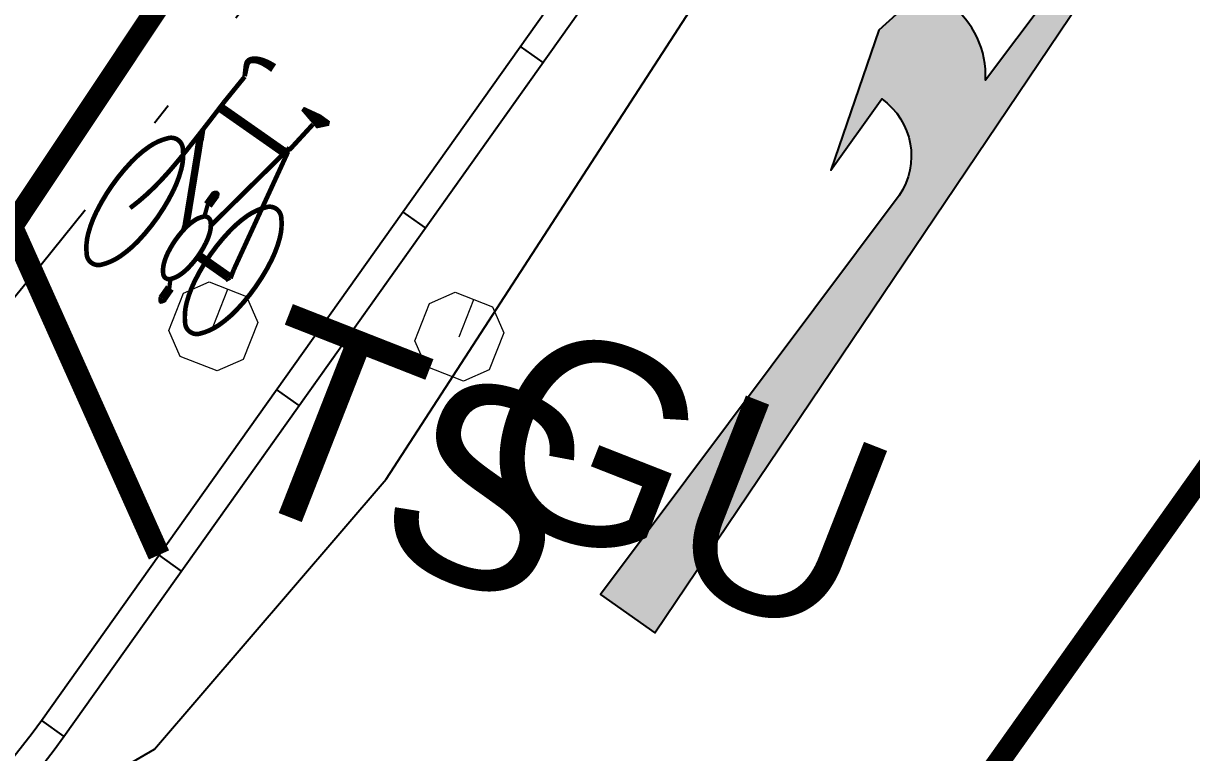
# Model space of a CAD drawing. Extents: x 421500 to 422711, y 436000 to 437000.
# Drawn here: x 421934.74 to 421940, y 436496.81 to 436500.1 of the extents above; entities that cross this region are included whole.
import ezdxf
from ezdxf.enums import TextEntityAlignment as Align

# ---------------------------------------------------------------- set-up
doc = ezdxf.new("R2010")
doc.units = 0
for name, pattern in [('1004', [6, 4, -2]), ('10041', [9, 6, -3]), ('XREF UTC_716709_AJB_1b$0$DASHDOT1', [2, 1, -0.5, 0, -0.5])]:
    doc.linetypes.add(name, pattern=pattern)
doc.layers.get('0').update_dxf_attribs({"color": 210})
doc.layers.add('716709-ExBase$0$LCCPoint Features', color=8, linetype='Continuous', lineweight=0)
for name, color, linetype in [('716709-ExBase$0$XC-LCCCarriageway', 251, 'Continuous'), ('Lines', 1, 'Continuous'), ('Pr-Kerb', 2, 'Continuous'), ('Pr-KerbEdge', 8, 'Continuous'), ('XREF UTC_716709_AJB_1b$0$du-UTCDUCT-F1', 42, 'XREF UTC_716709_AJB_1b$0$DASHDOT1')]:
    doc.layers.add(name, color=color, linetype=linetype)
doc.styles.add('716709-ExBase$0$Style-WORKING', font='WORKING.shx')

# ---------------------------------------------------------------- blocks, each defined once
blk = doc.blocks.new('1038al6')
at = {"linetype": 'Continuous'}
h = blk.add_hatch(color=0, dxfattribs=at)
edge = h.paths.add_edge_path()
edge.add_line((-0.0939, 2.2448), (-0.15, 0))
edge.add_line((-0.15, 0), (0.15, 0))
edge.add_line((0.15, 0), (0.06, 3.6))
edge.add_line((0.06, 3.6), (0.25, 3.6))
edge.add_line((0.25, 3.6), (0, 6))
edge.add_line((0, 6), (-0.25, 3.6))
edge.add_line((-0.25, 3.6), (-0.06, 3.6))
edge.add_line((-0.06, 3.6), (-0.0776, 2.8941))
edge.add_arc((-0.4139, 2.6829), 0.3971, 32.1192, 89.4308)
edge.add_line((-0.41, 3.08), (-0.41, 3.66))
edge.add_line((-0.41, 3.66), (-0.6, 2.8))
edge.add_line((-0.6, 2.8), (-0.41, 2.16))
edge.add_line((-0.41, 2.16), (-0.41, 2.5548))
edge.add_arc((-0.409, 2.2396), 0.3152, 0.9528, 90.1787, ccw=False)
at = {"color": 0, "linetype": 'Continuous'}
blk.add_lwpolyline([(-0.0939, 2.2448), (-0.15, 0), (0.15, 0), (0.06, 3.6), (0.25, 3.6), (0, 6), (-0.25, 3.6), (-0.06, 3.6), (-0.0776, 2.8941, 0.255415), (-0.41, 3.08), (-0.41, 3.66), (-0.6, 2.8), (-0.41, 2.16), (-0.41, 2.5548, -0.410262)], format="xyb", close=True, dxfattribs=at)
blk = doc.blocks.new('1057S')
at = {"color": 0}
blk.add_line((-0.0634, 0.4198), (-0.0426, 0.3885), dxfattribs=at)
for points in [[(-0.2212, 1.0983, 0.0208, 0.0219, 0), (-0.2256, 1.1075, 0.0219, 0.0229, 0), (-0.2295, 1.1157, 0.0229, 0.0238, 0), (-0.233, 1.1229, 0.0238, 0.0245, 0), (-0.2361, 1.1292, 0.0245, 0.0252, 0), (-0.2388, 1.1348, 0.0252, 0.0258, 0), (-0.2411, 1.1398, 0.0258, 0.0263, 0), (-0.243, 1.1444, 0.0263, 0.0268, 0), (-0.2445, 1.1486, 0.0268, 0.0272, 0), (-0.2455, 1.1526, 0.0272, 0.0277, 0), (-0.2461, 1.1565, 0.0277, 0.0281, 0), (-0.2461, 1.1602, 0.0281, 0.0285, 0), (-0.2454, 1.164, 0.0285, 0.0289, 0), (-0.2439, 1.1677, 0.0289, 0.0294, 0), (-0.2416, 1.1714, 0.0294, 0.0299, 0), (-0.2384, 1.1753, 0.0299, 0.0305, 0), (-0.2342, 1.1793, 0.0305, 0.0313, 0), (-0.2288, 1.1835, 0.0313, 0.0321, 0), (-0.222, 1.1877, 0.0321, 0.0331, 0), (-0.2135, 1.1917, 0.0331, 0.0343, 0), (-0.203, 1.1954, 0.0343, 0.0357, 0), (-0.1902, 1.1986, 0.0357, 0.0374, 0), (-0.1749, 1.2011, 0.0374, 0.0394, 0), (-0.1566, 1.2028, 0.0394, 0.0417, 0), (-0.1352, 1.2034, 0.0417, 0.0417, 0)], [(0.0763, 1.1285, 0.0208, 0.0625, 0), (0.1717, 1.125, 0.0625, 0.0208, 0), (0.2147, 1.1434, 0.0208, 0.0208, 0)]]:
    blk.add_lwpolyline(points, format="xyseb", dxfattribs=at)
for points, const_width in [([(-0.2301, 0.951), (-0.2197, 1.0969)], 0.0208), ([(0.1345, 0.9406), (0.1553, 1.0969)], 0.0208), ([(-0.303, 0.3156), (-0.2888, 0.3622), (-0.2772, 0.4086), (-0.2678, 0.4547), (-0.2604, 0.5008), (-0.2545, 0.547), (-0.2499, 0.5936), (-0.2462, 0.6405), (-0.2431, 0.688), (-0.2403, 0.7359), (-0.2378, 0.7829), (-0.2356, 0.8273), (-0.2337, 0.8674), (-0.2322, 0.9015), (-0.2311, 0.9279), (-0.2304, 0.945), (-0.2301, 0.951)], 0.0208), ([(0.1241, 0.9198), (0.1241, 0.951)], 0.0125), ([(0.1345, 0.9198), (0.1345, 0.951)], 0.0125), ([(-0.2301, 0.9198), (0.1137, 0.9198)], 0.0417), ([(0.0407, 0.4614), (0.1241, 0.9198)], 0.0208), ([(0.1104, 0.9308), (0.1246, 0.9308)], 0.0208), ([(0.2387, 0.3572), (0.1343, 0.9312)], 0.0208), ([(-0.2093, 0.7531), (-0.2301, 0.7948)], 0.00833), ([(-0.1989, 0.701), (-0.2301, 0.7635)], 0.0333), ([(-0.2237, 0.7663), (-0.2287, 0.7776)], 0.0125), ([(-0.2268, 0.778), (-0.2281, 0.7818)], 0.00833), ([(-0.053, 0.3989), (-0.1989, 0.701)], 0.0329), ([(-0.053, 0.3989), (-0.1989, 0.701)], 0.0125), ([(-0.0239, 0.528), (-0.023, 0.5888)], 0.0417), ([(-0.0332, 0.5861), (-0.029, 0.5912), (-0.0248, 0.5947), (-0.0197, 0.5947), (-0.0168, 0.5917), (-0.0143, 0.5859)], 0.0125), ([(-0.0098, 0.4843), (-0.0292, 0.5398)], 0.0189), ([(-0.0634, 0.3989), (-0.053, 0.3677)], 0.0125), ([(0.072, 0.3156), (0.2387, 0.3156)], 0.0417), ([(0.2387, 0.3572), (0.2491, 0.3156)], 0.0208), ([(0.2491, 0.3156), (0.2387, 0.2947)], 0.0125), ([(0.0312, 0.1547), (0.0507, 0.1175)], 0.0189), ([(0.0507, 0.123), (0.0507, 0.065)], 0.0417), ([(0.0437, 0.0645), (0.0475, 0.0557), (0.053, 0.0547), (0.0577, 0.0609), (0.0627, 0.0713)], 0.0125)]:
    blk.add_lwpolyline(points, dxfattribs=dict(at, const_width=const_width))
at = {"color": 0, "const_width": 0.0208}
for points in [[(-0.303, 0.6906, 0.213749), (-0.3425, 0.6729, 0.093897), (-0.3915, 0.5914, 0.050566), (-0.4176, 0.4904, 0.037992), (-0.4282, 0.352, 0.037992), (-0.4176, 0.2137, 0.050566), (-0.3915, 0.1126, 0.093897), (-0.3425, 0.0312, 0.213749), (-0.303, 0.0135, 0.213749), (-0.2635, 0.0312, 0.093897), (-0.2146, 0.1126, 0.050566), (-0.1884, 0.2137, 0.037992), (-0.1779, 0.352, 0.037992), (-0.1884, 0.4904, 0.050566), (-0.2146, 0.5914, 0.093897), (-0.2635, 0.6729, 0.213749)], [(0.2387, 0.6906, 0.213749), (0.1992, 0.6729, 0.093897), (0.1502, 0.5914, 0.050566), (0.1241, 0.4904, 0.037992), (0.1136, 0.352, 0.037992), (0.1241, 0.2137, 0.050566), (0.1502, 0.1126, 0.093897), (0.1992, 0.0312, 0.213749), (0.2387, 0.0135, 0.213749), (0.2782, 0.0312, 0.093897), (0.3271, 0.1126, 0.050566), (0.3533, 0.2137, 0.037992), (0.3638, 0.352, 0.037992), (0.3533, 0.4904, 0.050566), (0.3271, 0.5914, 0.093897), (0.2782, 0.6729, 0.213749)], [(0.0095, 0.4823, 0.211848), (-0.0103, 0.4735, 0.094525), (-0.0347, 0.4334, 0.051213), (-0.0478, 0.3837, 0.038544), (-0.053, 0.3156, 0.038544), (-0.0478, 0.2475, 0.051213), (-0.0347, 0.1977, 0.094525), (-0.0103, 0.1577, 0.211848), (0.0095, 0.1489, 0.211848), (0.0293, 0.1577, 0.094525), (0.0537, 0.1977, 0.051213), (0.0667, 0.2475, 0.038544), (0.072, 0.3156, 0.038544), (0.0667, 0.3837, 0.051213), (0.0537, 0.4334, 0.094525), (0.0293, 0.4735, 0.211848)]]:
    blk.add_lwpolyline(points, format="xyb", close=True, dxfattribs=at)
at = {"color": 0}
for points in [[(-0.0383, 0.5868), (-0.0377, 0.5884), (-0.0371, 0.5898), (-0.0365, 0.5911), (-0.0358, 0.5922), (-0.0352, 0.5931), (-0.0346, 0.594), (-0.034, 0.5948), (-0.0334, 0.5955), (-0.0328, 0.5961), (-0.0322, 0.5967), (-0.0316, 0.5972), (-0.031, 0.5977), (-0.0305, 0.5981), (-0.0299, 0.5985), (-0.0293, 0.5989), (-0.0287, 0.5992), (-0.0281, 0.5995), (-0.0275, 0.5998), (-0.027, 0.6001), (-0.0264, 0.6004), (-0.0258, 0.6006), (-0.0252, 0.6007), (-0.0246, 0.6009), (-0.024, 0.601), (-0.0233, 0.601), (-0.0227, 0.601), (-0.0221, 0.601), (-0.0214, 0.6009), (-0.0208, 0.6008), (-0.0202, 0.6007), (-0.0196, 0.6005), (-0.0191, 0.6003), (-0.0186, 0.6001), (-0.0181, 0.5999), (-0.0176, 0.5996), (-0.0171, 0.5994), (-0.0167, 0.5991), (-0.0163, 0.5988), (-0.0159, 0.5984), (-0.0155, 0.5981), (-0.0152, 0.5978), (-0.0148, 0.5974), (-0.0144, 0.5971), (-0.0141, 0.5967), (-0.0137, 0.5963), (-0.0134, 0.5958), (-0.013, 0.5953), (-0.0126, 0.5947), (-0.0122, 0.5941), (-0.0118, 0.5934), (-0.0114, 0.5927), (-0.011, 0.5919), (-0.0105, 0.5911), (-0.0101, 0.5902), (-0.0096, 0.5893), (-0.0091, 0.5884)], [(0.0355, 0.065), (0.036, 0.0622), (0.0367, 0.0597), (0.0374, 0.0577), (0.0382, 0.0559), (0.0391, 0.0543), (0.04, 0.053), (0.0409, 0.0518), (0.0418, 0.0507), (0.0427, 0.0498), (0.0436, 0.0488), (0.0444, 0.048), (0.0453, 0.0472), (0.046, 0.0466), (0.0468, 0.0459), (0.0475, 0.0454), (0.0482, 0.045), (0.0488, 0.0446), (0.0494, 0.0443), (0.05, 0.0441), (0.0506, 0.044), (0.0511, 0.044), (0.0517, 0.044), (0.0523, 0.0442), (0.0529, 0.0444), (0.0535, 0.0446), (0.0541, 0.045), (0.0548, 0.0454), (0.0555, 0.046), (0.0563, 0.0467), (0.0571, 0.0474), (0.058, 0.0483), (0.0589, 0.0494), (0.0598, 0.0506), (0.0608, 0.052), (0.0619, 0.0535), (0.0631, 0.0553), (0.0643, 0.0573), (0.0656, 0.0596), (0.0669, 0.0621), (0.0684, 0.065)]]:
    blk.add_lwpolyline(points, dxfattribs=at)
for points in [[(-0.0387, 0.5873), (-0.0364, 0.5913), (-0.0334, 0.5962), (-0.0287, 0.5994)], [(-0.0334, 0.5962), (-0.0287, 0.5994), (-0.0241, 0.601), (-0.0184, 0.6006)], [(-0.0241, 0.601), (-0.0184, 0.6006), (-0.0148, 0.5982), (-0.0124, 0.5953)], [(-0.0148, 0.5982), (-0.0124, 0.5953), (-0.0101, 0.5909), (-0.0087, 0.5884)], [(0.0355, 0.0644), (0.0377, 0.0559), (0.0416, 0.0494), (0.0486, 0.0441)], [(0.0526, 0.0441), (0.0578, 0.0478), (0.0622, 0.0527), (0.0635, 0.0569)], [(0.0622, 0.0527), (0.0635, 0.0569), (0.0666, 0.0618), (0.0675, 0.065)], [(0.0416, 0.0494), (0.0486, 0.0441), (0.0526, 0.0441), (0.0578, 0.0478)]]:
    blk.add_solid(points, dxfattribs=at)
blk = doc.blocks.new('716709-ExBase$0$MSL1')
at = {"color": 0, "linetype": 'ByBlock', "lineweight": -2, "flags": 128}
blk.add_lwpolyline([(0, 0), (0, 1), (0.5, 1), (1, 0.5), (1, -0.5), (0.5, -1), (-0.5, -1), (-1, -0.5), (-1, 0.5), (-0.5, 1), (0, 1)], dxfattribs=at)

msp = doc.modelspace()

# ---------------------------------------------------------------- linework, layer by layer
at = {"layer": '716709-ExBase$0$XC-LCCCarriageway', "flags": 128}
msp.add_lwpolyline([(421931.2381, 436495.8242), (421932.6031, 436495.7279), (421933.9399, 436496.0205), (421935.3267, 436496.8259), (421936.371, 436498.043), (421938.6473, 436501.5569), (421942.5414, 436509.6749), (421942.8495, 436510.4724), (421943.2279, 436511.8277), (421943.4353, 436512.7488), (421943.7826, 436515.2672), (421943.8019, 436517.8094), (421943.0554, 436521.8318), (421941.5852, 436525.6496), (421939.1184, 436529.7173), (421936.1579, 436533.4411)], dxfattribs=at)
msp.add_lwpolyline([(421931.2381, 436495.8242), (421932.6031, 436495.7279), (421933.9399, 436496.0205), (421935.3267, 436496.8259), (421936.371, 436498.043), (421938.6473, 436501.5569), (421942.5414, 436509.6749), (421942.8495, 436510.4724), (421943.2279, 436511.8277), (421943.4353, 436512.7488), (421943.7826, 436515.2672), (421943.8019, 436517.8094), (421943.0554, 436521.8318), (421941.5852, 436525.6496), (421939.1184, 436529.7173), (421936.1579, 436533.4411)], dxfattribs=at)
at = {"layer": 'Lines', "linetype": '10041', "const_width": 0.1, "flags": 128}
msp.add_lwpolyline([(421929.021, 436482.5387), (421942.4909, 436501.4988, 0.057818), (421947.6501, 436510.8938)], format="xyb", dxfattribs=at)
at = {"layer": 'Lines', "linetype": '1004', "const_width": 0.1, "flags": 128}
msp.add_lwpolyline([(421935.3463, 436497.7012), (421934.6835, 436499.1816), (421935.6964, 436500.7026)], dxfattribs=at)
at = {"layer": 'Pr-Kerb', "flags": 128}
msp.add_lwpolyline([(421930.8862, 436496.0741, 0.3966), (421934.9182, 436496.8829), (421939.5853, 436503.4523, 0.083402), (421942.764, 436510.0113), (421944.9898, 436517.6125, 0.348047), (421939.3934, 436531.4229), (421913.7423, 436545.9709)], format="xyb", dxfattribs=at)
msp.add_lwpolyline([(421934.9182, 436496.8829), (421937.038, 436499.8666)], dxfattribs=at)
at = {"layer": 'Pr-KerbEdge'}
for p, q in [((421936.9745, 436499.9931), (421937.0764, 436499.9207)), ((421936.4445, 436499.2471), (421936.5464, 436499.1747)), ((421935.9781, 436498.3748), (421935.8762, 436498.4472)), ((421935.4482, 436497.6288), (421935.3463, 436497.7012)), ((421934.8163, 436496.9553), (421934.9182, 436496.8829))]:
    msp.add_line(p, q, dxfattribs=at)
at = {"layer": 'Pr-KerbEdge', "flags": 128}
msp.add_lwpolyline([(421930.9523, 436496.1802, 0.3966), (421934.8163, 436496.9553), (421939.4834, 436503.5247, 0.083402), (421942.6441, 436510.0464), (421944.8699, 436517.6477, 0.348047), (421939.3317, 436531.3141), (421913.6807, 436545.8621)], format="xyb", dxfattribs=at)
at = {"layer": 'XREF UTC_716709_AJB_1b$0$du-UTCDUCT-F1', "flags": 128}
msp.add_lwpolyline([(421932.9948, 436496.9058, 0.034062), (421936.9656, 436501.8672, 0.034062), (421940.226, 436507.3218, 0.025683), (421942.1777, 436511.7004, 0.025683), (421943.6701, 436516.256)], format="xyb", dxfattribs=at)

# ---------------------------------------------------------------- block references
at = {"layer": '716709-ExBase$0$LCCPoint Features', "xscale": 0.18, "yscale": 0.18, "zscale": 0.18, "rotation": 338.5807557840462}
for p in [(421935.5912, 436498.7309), (421935.5912, 436498.7309), (421936.7, 436498.6845), (421936.7, 436498.6845)]:
    msp.add_blockref('716709-ExBase$0$MSL1', p, dxfattribs=at)
at = {"layer": 'Lines'}
for name, p, rotation in [('1038al6', (421937.4581, 436497.4364), 324.6087281788145), ('1057S', (421935.2835, 436498.8323), 324.9835255219704)]:
    msp.add_blockref(name, p, dxfattribs=dict(at, rotation=rotation))

# ---------------------------------------------------------------- texts
at = {"layer": '716709-ExBase$0$LCCPoint Features', "style": '716709-ExBase$0$Style-WORKING'}
for s, p in [('TS', (421935.9247, 436498.8418)), ('TS', (421935.9247, 436498.8418)), ('GU', (421937.0335, 436498.7954)), ('GU', (421937.0335, 436498.7954))]:
    msp.add_text(s, height=0.9, rotation=338.5808, dxfattribs=at).set_placement(p, align=Align.TOP_LEFT)

doc.saveas('drawing.dxf')
